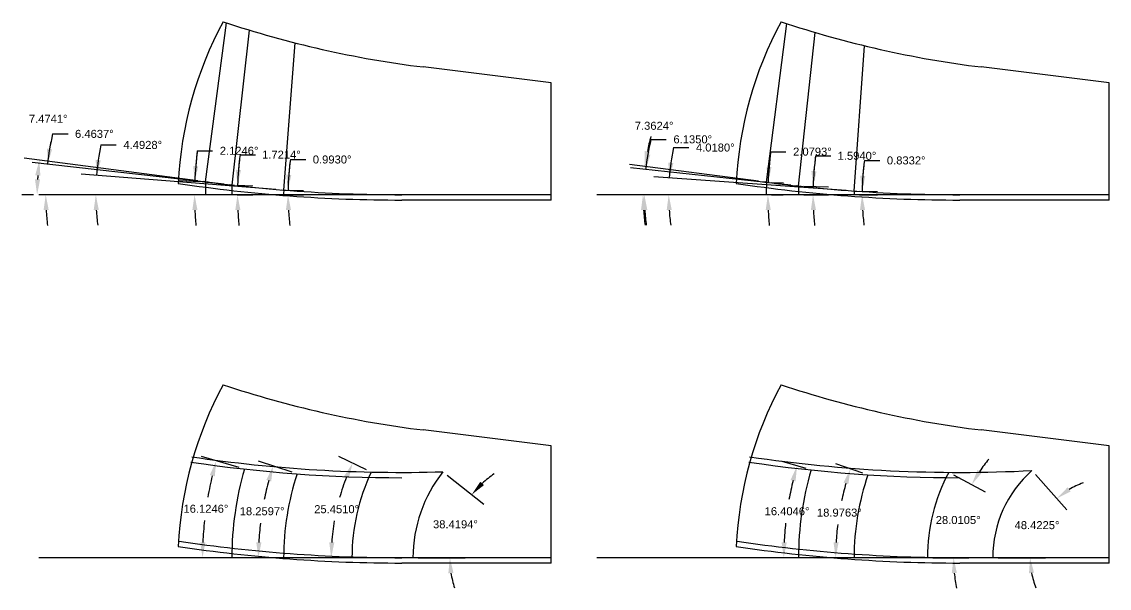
# Model space of a CAD drawing. Header units: inches. Extents: x 113.3 to 164.8, y -27 to 25.4.
# Drawn here: x 143.99 to 156.73, y -27.04 to -20.4 of the extents above; entities that cross this region are included whole.
import ezdxf

# ---------------------------------------------------------------- set-up
doc = ezdxf.new("R2010")
doc.units = ezdxf.units.IN
doc.header["$MEASUREMENT"] = 0
doc.header["$PDMODE"] = 35
doc.layers.get('Defpoints').update_dxf_attribs({"color": 10})
doc.layers.add('Blade_3', color=7, linetype='Continuous', true_color=0x00cc00)
doc.layers.add('Blade_4', color=7, linetype='Continuous', true_color=0x00cccc)
doc.styles.get("Standard").update_dxf_attribs({"font": 'arial.ttf'})
doc.dimstyles.get("Standard").update_dxf_attribs({"dimtxt": 0.09375, "dimasz": 0.18, "dimexe": 0.18, "dimexo": 0.0625, "dimgap": 0.09, "dimtad": 0, "dimtih": 1, "dimtoh": 1, "dimdec": 4, "dimzin": 0, "dimdsep": 46, "dimtxsty": 'Standard', "dimcen": 0.09, "dimadec": 4, "dimazin": 0, "dimtfac": 1, "dimtdec": 4, "dimtofl": 0, "dimtmove": 0, "dimatfit": 3, "dimfxl": 1, "dimtolj": 1, "dimtzin": 0, "dimarcsym": 0})

# ---------------------------------------------------------------- blocks, each defined once
blk = doc.blocks.new('*D394')
at = {"layer": 'Blade_3', "color": 0, "lineweight": -2, "transparency": 16777216}
for p, q in [((147.139, -22.015), (147.319, -22.015)), ((147.122, -22.427), (147.291, -22.427)), ((147.123, -22.374), (147.291, -22.377))]:
    blk.add_line(p, q, dxfattribs=at)
for start, end in [(172.3172, 179.007), (172.32, 175.6635), (183.3435, 186.6869)]:
    blk.add_arc((150.196, -22.427), 3.085, start, end, dxfattribs=at)
at = {"layer": 'Blade_3', "color": 0, "transparency": 16777216}
for points in [[(147.15, -22.195), (147.09, -22.193), (147.111, -22.374)], [(147.086, -22.608), (147.146, -22.606), (147.111, -22.427)]]:
    blk.add_solid(points, dxfattribs=at)
at = {"layer": 'Defpoints', "color": 0, "transparency": 16777216}
for p in [(147.06, -22.373), (147.06, -22.427), (147.111, -22.409), (150.196, -22.427)]:
    blk.add_point(p, dxfattribs=at)
at = {"layer": 'Blade_3', "color": 0, "transparency": 16777216, "insert": (147.628, -22.015), "char_height": 0.09375, "attachment_point": 5}
blk.add_mtext('\\A1;0.9930°', dxfattribs=at)
blk = doc.blocks.new('*D395')
at = {"layer": 'Blade_3', "color": 0, "lineweight": -2, "transparency": 16777216}
for p, q in [((146.549, -21.958), (146.729, -21.958)), ((146.516, -22.427), (146.699, -22.427)), ((146.517, -22.317), (146.7, -22.322))]:
    blk.add_line(p, q, dxfattribs=at)
for start, end in [(172.6674, 178.2786), (172.6691, 175.4738), (182.8048, 185.6095)]:
    blk.add_arc((150.196, -22.427), 3.677, start, end, dxfattribs=at)
at = {"layer": 'Blade_3', "color": 0, "transparency": 16777216}
for points in [[(146.56, -22.139), (146.5, -22.135), (146.52, -22.317)], [(146.493, -22.608), (146.553, -22.606), (146.519, -22.427)]]:
    blk.add_solid(points, dxfattribs=at)
at = {"layer": 'Defpoints', "color": 0, "transparency": 16777216}
for p in [(146.453, -22.427), (146.455, -22.315), (146.519, -22.39), (150.196, -22.427)]:
    blk.add_point(p, dxfattribs=at)
at = {"layer": 'Blade_3', "color": 0, "transparency": 16777216, "insert": (147.034, -21.958), "char_height": 0.09375, "attachment_point": 5}
blk.add_mtext('\\A1;1.7214°', dxfattribs=at)
blk = doc.blocks.new('*D390')
at = {"layer": 'Blade_3', "color": 0, "lineweight": -2, "transparency": 16777216}
for p, q in [((146.048, -21.913), (146.228, -21.913)), ((146.083, -22.275), (145.839, -22.266)), ((146.08, -22.427), (145.836, -22.427))]:
    blk.add_line(p, q, dxfattribs=at)
for start, end in [(172.9392, 177.8754), (172.9404, 175.4079), (182.4675, 184.935)]:
    blk.add_arc((150.196, -22.427), 4.18, start, end, dxfattribs=at)
at = {"layer": 'Blade_3', "color": 0, "transparency": 16777216}
for points in [[(146.059, -22.094), (146, -22.091), (146.019, -22.272)], [(145.99, -22.608), (146.05, -22.607), (146.016, -22.427)]]:
    blk.add_solid(points, dxfattribs=at)
at = {"layer": 'Defpoints', "color": 0, "transparency": 16777216}
for p in [(146.145, -22.277), (146.016, -22.376), (146.142, -22.427), (150.196, -22.427)]:
    blk.add_point(p, dxfattribs=at)
at = {"layer": 'Blade_3', "color": 0, "transparency": 16777216, "insert": (146.538, -21.913), "char_height": 0.09375, "attachment_point": 5}
blk.add_mtext('\\A1;2.1246°', dxfattribs=at)
blk = doc.blocks.new('*D391')
at = {"layer": 'Blade_3', "color": 0, "lineweight": -2, "transparency": 16777216}
for p, q in [((144.918, -21.844), (145.098, -21.844)), ((146.968, -22.366), (144.688, -22.187))]:
    blk.add_line(p, q, dxfattribs=at)
for start, end in [(168.3739, 175.5072), (168.3773, 171.9423), (183.565, 187.1299)]:
    blk.add_arc((147.752, -22.427), 2.893, start, end, dxfattribs=at)
at = {"layer": 'Blade_3', "color": 0, "transparency": 16777216}
for points in [[(144.917, -22.025), (144.857, -22.018), (144.868, -22.201)], [(144.834, -22.608), (144.894, -22.606), (144.859, -22.427)]]:
    blk.add_solid(points, dxfattribs=at)
at = {"layer": 'Defpoints', "color": 0, "transparency": 16777216}
for p in [(144.19, -22.427), (144.86, -22.352), (147.031, -22.371), (147.09, -22.375), (150.196, -22.427)]:
    blk.add_point(p, dxfattribs=at)
at = {"layer": 'Blade_3', "color": 0, "transparency": 16777216, "insert": (145.409, -21.844), "char_height": 0.09375, "attachment_point": 5}
blk.add_mtext('\\A1;4.4928°', dxfattribs=at)
blk = doc.blocks.new('*D392')
at = {"layer": 'Blade_3', "color": 0, "lineweight": -2, "transparency": 16777216}
for p, q in [((144.353, -21.715), (144.533, -21.715)), ((146.363, -22.304), (144.113, -22.05))]:
    blk.add_line(p, q, dxfattribs=at)
for start, end in [(167.0372, 173.5363), (167.0398, 170.288), (183.2482, 186.4965)]:
    blk.add_arc((147.447, -22.427), 3.175, start, end, dxfattribs=at)
at = {"layer": 'Blade_3', "color": 0, "transparency": 16777216}
for points in [[(144.347, -21.896), (144.288, -21.887), (144.292, -22.07)], [(144.247, -22.608), (144.307, -22.606), (144.272, -22.427)]]:
    blk.add_solid(points, dxfattribs=at)
at = {"layer": 'Defpoints', "color": 0, "transparency": 16777216}
for p in [(144.19, -22.427), (144.274, -22.308), (146.425, -22.311), (146.485, -22.318), (150.196, -22.427)]:
    blk.add_point(p, dxfattribs=at)
at = {"layer": 'Blade_3', "color": 0, "transparency": 16777216, "insert": (144.842, -21.715), "char_height": 0.09375, "attachment_point": 5}
blk.add_mtext('\\A1;6.4637°', dxfattribs=at)
blk = doc.blocks.new('*D393')
at = {"layer": 'Blade_3', "color": 0, "lineweight": -2, "transparency": 16777216}
for p, q in [((146.054, -22.265), (144.019, -21.998)), ((144.127, -22.427), (143.991, -22.427))]:
    blk.add_line(p, q, dxfattribs=at)
blk.add_arc((147.291, -22.427), 3.12, 175.8322, 176.6937, dxfattribs=at)
at = {"layer": 'Blade_3', "color": 0, "transparency": 16777216}
for points in [[(144.149, -22.198), (144.209, -22.204), (144.198, -22.021)], [(144.206, -22.248), (144.146, -22.246), (144.171, -22.427)]]:
    blk.add_solid(points, dxfattribs=at)
at = {"layer": 'Defpoints', "color": 0, "transparency": 16777216}
for p in [(144.174, -22.292), (146.115, -22.273), (146.175, -22.281), (144.19, -22.427), (150.196, -22.427)]:
    blk.add_point(p, dxfattribs=at)
at = {"layer": 'Blade_3', "color": 0, "transparency": 16777216, "insert": (144.301, -21.538), "char_height": 0.09375, "attachment_point": 5}
blk.add_mtext('\\A1;7.4741°', dxfattribs=at)
blk = doc.blocks.new('*D411')
at = {"layer": 'Blade_4', "color": 0, "lineweight": -2, "transparency": 16777216}
for p, q in [((151.627, -21.875), (151.807, -21.875)), ((153.653, -22.377), (151.399, -22.219))]:
    blk.add_line(p, q, dxfattribs=at)
for start, end in [(168.5885, 175.982), (168.5923, 172.2872), (183.6948, 187.3897)]:
    blk.add_arc((154.364, -22.427), 2.792, start, end, dxfattribs=at)
at = {"layer": 'Blade_4', "color": 0, "transparency": 16777216}
for points in [[(151.627, -22.056), (151.567, -22.05), (151.579, -22.232)], [(151.548, -22.608), (151.608, -22.606), (151.572, -22.427)]]:
    blk.add_solid(points, dxfattribs=at)
at = {"layer": 'Defpoints', "color": 0, "transparency": 16777216}
for p in [(150.728, -22.427), (151.573, -22.362), (153.715, -22.382), (153.775, -22.386), (156.734, -22.427)]:
    blk.add_point(p, dxfattribs=at)
at = {"layer": 'Blade_4', "color": 0, "transparency": 16777216, "insert": (152.118, -21.875), "char_height": 0.09375, "attachment_point": 5}
blk.add_mtext('\\A1;4.0180°', dxfattribs=at)
blk = doc.blocks.new('*D412')
at = {"layer": 'Blade_4', "color": 0, "lineweight": -2, "transparency": 16777216}
for p, q in [((151.364, -21.779), (151.544, -21.779)), ((153.002, -22.316), (151.123, -22.114))]:
    blk.add_line(p, q, dxfattribs=at)
for start, end in [(166.3591, 173.865), (166.3632, 170.1141), (183.7509, 187.5018)]:
    blk.add_arc((154.036, -22.427), 2.75, start, end, dxfattribs=at)
at = {"layer": 'Blade_4', "color": 0, "transparency": 16777216}
for points in [[(151.357, -21.959), (151.297, -21.951), (151.302, -22.133)], [(151.262, -22.608), (151.322, -22.606), (151.286, -22.427)]]:
    blk.add_solid(points, dxfattribs=at)
at = {"layer": 'Defpoints', "color": 0, "transparency": 16777216}
for p in [(150.728, -22.427), (151.288, -22.329), (153.064, -22.323), (153.124, -22.329), (156.734, -22.427)]:
    blk.add_point(p, dxfattribs=at)
at = {"layer": 'Blade_4', "color": 0, "transparency": 16777216, "insert": (151.854, -21.779), "char_height": 0.09375, "attachment_point": 5}
blk.add_mtext('\\A1;6.1350°', dxfattribs=at)
blk = doc.blocks.new('*D413')
at = {"layer": 'Blade_4', "color": 0, "lineweight": -2, "transparency": 16777216}
blk.add_line((152.626, -22.27), (151.114, -22.074), dxfattribs=at)
for start, end in [(164.6258, 168.6317), (184.0059, 188.0118)]:
    blk.add_arc((153.846, -22.427), 2.575, start, end, dxfattribs=at)
at = {"layer": 'Blade_4', "color": 0, "transparency": 16777216}
for points in [[(151.351, -21.925), (151.292, -21.915), (151.292, -22.097)], [(151.247, -22.608), (151.307, -22.606), (151.271, -22.427)]]:
    blk.add_solid(points, dxfattribs=at)
at = {"layer": 'Defpoints', "color": 0, "transparency": 16777216}
for p in [(152.688, -22.278), (152.747, -22.285), (150.728, -22.427), (151.274, -22.317), (156.734, -22.427)]:
    blk.add_point(p, dxfattribs=at)
at = {"layer": 'Blade_4', "color": 0, "transparency": 16777216, "insert": (151.401, -21.62), "char_height": 0.09375, "attachment_point": 5}
blk.add_mtext('\\A1;7.3624°', dxfattribs=at)
blk = doc.blocks.new('*D414')
at = {"layer": 'Blade_4', "color": 0, "lineweight": -2, "transparency": 16777216}
for p, q in [((153.866, -22.026), (154.046, -22.026)), ((153.807, -22.385), (154.018, -22.388)), ((153.807, -22.427), (154.018, -22.427))]:
    blk.add_line(p, q, dxfattribs=at)
for start, end in [(172.0409, 179.1668), (172.0444, 175.6056), (183.5612, 187.1224)]:
    blk.add_arc((156.734, -22.427), 2.896, start, end, dxfattribs=at)
at = {"layer": 'Blade_4', "color": 0, "transparency": 16777216}
for points in [[(153.876, -22.207), (153.816, -22.204), (153.838, -22.385)], [(153.813, -22.608), (153.873, -22.606), (153.838, -22.427)]]:
    blk.add_solid(points, dxfattribs=at)
at = {"layer": 'Defpoints', "color": 0, "transparency": 16777216}
for p in [(153.745, -22.384), (153.745, -22.427), (153.838, -22.413), (156.734, -22.427)]:
    blk.add_point(p, dxfattribs=at)
at = {"layer": 'Blade_4', "color": 0, "transparency": 16777216, "insert": (154.355, -22.026), "char_height": 0.09375, "attachment_point": 5}
blk.add_mtext('\\A1;0.8332°', dxfattribs=at)
blk = doc.blocks.new('*D415')
at = {"layer": 'Blade_4', "color": 0, "lineweight": -2, "transparency": 16777216}
for p, q in [((153.293, -21.972), (153.473, -21.972)), ((153.155, -22.427), (153.443, -22.427)), ((153.156, -22.328), (153.444, -22.336))]:
    blk.add_line(p, q, dxfattribs=at)
for start, end in [(172.4614, 178.406), (172.4634, 175.4347), (182.9713, 185.9426)]:
    blk.add_arc((156.734, -22.427), 3.471, start, end, dxfattribs=at)
at = {"layer": 'Blade_4', "color": 0, "transparency": 16777216}
for points in [[(153.304, -22.153), (153.244, -22.149), (153.264, -22.331)], [(153.238, -22.608), (153.298, -22.606), (153.263, -22.427)]]:
    blk.add_solid(points, dxfattribs=at)
at = {"layer": 'Defpoints', "color": 0, "transparency": 16777216}
for p in [(153.092, -22.427), (153.094, -22.326), (153.263, -22.395), (156.734, -22.427)]:
    blk.add_point(p, dxfattribs=at)
at = {"layer": 'Blade_4', "color": 0, "transparency": 16777216, "insert": (153.778, -21.972), "char_height": 0.09375, "attachment_point": 5}
blk.add_mtext('\\A1;1.5940°', dxfattribs=at)
blk = doc.blocks.new('*D416')
at = {"layer": 'Blade_4', "color": 0, "lineweight": -2, "transparency": 16777216}
for p, q in [((152.766, -21.923), (152.946, -21.923)), ((152.78, -22.284), (152.917, -22.289)), ((152.777, -22.427), (152.914, -22.427))]:
    blk.add_line(p, q, dxfattribs=at)
for start, end in [(172.7622, 177.9207), (172.7635, 175.3421), (182.5786, 185.1572)]:
    blk.add_arc((156.734, -22.427), 4, start, end, dxfattribs=at)
at = {"layer": 'Blade_4', "color": 0, "transparency": 16777216}
for points in [[(152.777, -22.104), (152.718, -22.101), (152.737, -22.282)], [(152.708, -22.608), (152.768, -22.607), (152.734, -22.427)]]:
    blk.add_solid(points, dxfattribs=at)
at = {"layer": 'Defpoints', "color": 0, "transparency": 16777216}
for p in [(152.718, -22.281), (152.715, -22.427), (152.735, -22.379), (156.734, -22.427)]:
    blk.add_point(p, dxfattribs=at)
at = {"layer": 'Blade_4', "color": 0, "transparency": 16777216, "insert": (153.256, -21.923), "char_height": 0.09375, "attachment_point": 5}
blk.add_mtext('\\A1;2.0793°', dxfattribs=at)
blk = doc.blocks.new('*D453')
at = {"color": 0, "lineweight": -2, "transparency": 16777216}
for p, q in [((146.54, -25.624), (146.097, -25.496)), ((146.391, -26.681), (145.929, -26.681))]:
    blk.add_line(p, q, dxfattribs=at)
for start, end in [(166.399, 169.9806), (173.8854, 177.4764)]:
    blk.add_arc((150.196, -26.681), 4.087, start, end, dxfattribs=at)
at = {"color": 0, "transparency": 16777216}
for points in [[(146.195, -25.712), (146.253, -25.728), (146.27, -25.546)], [(146.143, -26.502), (146.083, -26.501), (146.109, -26.681)]]:
    blk.add_solid(points, dxfattribs=at)
at = {"layer": 'Defpoints', "color": 0, "transparency": 16777216}
for p in [(146.6, -25.642), (146.181, -25.919), (146.453, -26.681), (150.196, -26.681)]:
    blk.add_point(p, dxfattribs=at)
at = {"color": 0, "transparency": 16777216, "insert": (146.149, -26.108), "char_height": 0.09375, "attachment_point": 5}
blk.add_mtext('\\A1;16.1246°', dxfattribs=at)
blk = doc.blocks.new('*D454')
at = {"color": 0, "lineweight": -2, "transparency": 16777216}
for p, q in [((147.159, -25.679), (146.766, -25.55)), ((146.997, -26.681), (146.584, -26.681))]:
    blk.add_line(p, q, dxfattribs=at)
for start, end in [(164.746, 168.5304), (173.1946, 176.9943)]:
    blk.add_arc((150.196, -26.681), 3.432, start, end, dxfattribs=at)
at = {"color": 0, "transparency": 16777216}
for points in [[(146.857, -25.77), (146.914, -25.787), (146.937, -25.606)], [(146.799, -26.502), (146.739, -26.5), (146.764, -26.681)]]:
    blk.add_solid(points, dxfattribs=at)
at = {"layer": 'Defpoints', "color": 0, "transparency": 16777216}
for p in [(147.218, -25.699), (146.842, -25.958), (147.06, -26.681), (150.196, -26.681)]:
    blk.add_point(p, dxfattribs=at)
at = {"color": 0, "transparency": 16777216, "insert": (146.808, -26.137), "char_height": 0.09375, "attachment_point": 5}
blk.add_mtext('\\A1;18.2597°', dxfattribs=at)
blk = doc.blocks.new('*D455')
at = {"color": 0, "lineweight": -2, "transparency": 16777216}
for p, q in [((148.03, -25.65), (147.705, -25.496)), ((147.797, -26.681), (147.437, -26.681))]:
    blk.add_line(p, q, dxfattribs=at)
for start, end in [(158.5493, 164.1127), (170.3973, 175.9996)]:
    blk.add_arc((150.196, -26.681), 2.579, start, end, dxfattribs=at)
at = {"color": 0, "transparency": 16777216}
for points in [[(147.768, -25.726), (147.824, -25.75), (147.868, -25.573)], [(147.654, -26.502), (147.594, -26.5), (147.617, -26.681)]]:
    blk.add_solid(points, dxfattribs=at)
at = {"layer": 'Defpoints', "color": 0, "transparency": 16777216}
for p in [(148.087, -25.677), (147.73, -25.929), (147.86, -26.681), (150.196, -26.681)]:
    blk.add_point(p, dxfattribs=at)
at = {"color": 0, "transparency": 16777216, "insert": (147.681, -26.113), "char_height": 0.09375, "attachment_point": 5}
blk.add_mtext('\\A1;25.4510°', dxfattribs=at)
blk = doc.blocks.new('*D456')
at = {"color": 0, "lineweight": -2, "transparency": 16777216}
for p, q in [((153.181, -25.635), (152.903, -25.553)), ((153.03, -26.681), (152.74, -26.681))]:
    blk.add_line(p, q, dxfattribs=at)
for start, end in [(166.2999, 169.6991), (173.8853, 177.2955)]:
    blk.add_arc((156.734, -26.681), 3.814, start, end, dxfattribs=at)
at = {"color": 0, "transparency": 16777216}
for points in [[(153, -25.77), (153.058, -25.786), (153.076, -25.604)], [(152.955, -26.502), (152.895, -26.5), (152.92, -26.681)]]:
    blk.add_solid(points, dxfattribs=at)
at = {"layer": 'Defpoints', "color": 0, "transparency": 16777216}
for p in [(153.241, -25.653), (152.99, -25.958), (153.092, -26.681), (156.734, -26.681)]:
    blk.add_point(p, dxfattribs=at)
at = {"color": 0, "transparency": 16777216, "insert": (152.959, -26.137), "char_height": 0.09375, "attachment_point": 5}
blk.add_mtext('\\A1;16.4046°', dxfattribs=at)
blk = doc.blocks.new('*D457')
at = {"color": 0, "lineweight": -2, "transparency": 16777216}
for p, q in [((153.848, -25.689), (153.532, -25.58)), ((153.682, -26.681), (153.348, -26.681))]:
    blk.add_line(p, q, dxfattribs=at)
for start, end in [(164.2405, 168.0036), (173.0018, 176.7832)]:
    blk.add_arc((156.734, -26.681), 3.206, start, end, dxfattribs=at)
at = {"color": 0, "transparency": 16777216}
for points in [[(153.62, -25.801), (153.677, -25.819), (153.702, -25.638)], [(153.563, -26.502), (153.503, -26.5), (153.528, -26.681)]]:
    blk.add_solid(points, dxfattribs=at)
at = {"layer": 'Defpoints', "color": 0, "transparency": 16777216}
for p in [(153.907, -25.709), (153.606, -25.979), (153.745, -26.681), (156.734, -26.681)]:
    blk.add_point(p, dxfattribs=at)
at = {"color": 0, "transparency": 16777216, "insert": (153.572, -26.153), "char_height": 0.09375, "attachment_point": 5}
blk.add_mtext('\\A1;18.9763°', dxfattribs=at)
blk = doc.blocks.new('*D458')
at = {"color": 0, "lineweight": -2, "transparency": 16777216}
for p, q in [((154.909, -25.71), (155.282, -25.909)), ((154.666, -26.681), (155.09, -26.681))]:
    blk.add_line(p, q, dxfattribs=at)
for start, end in [(140.6799, 146.3347), (185.6548, 191.3095)]:
    blk.add_arc((156.734, -26.681), 1.825, start, end, dxfattribs=at)
at = {"color": 0, "transparency": 16777216}
for points in [[(155.241, -25.685), (155.19, -25.654), (155.123, -25.824)], [(154.889, -26.862), (154.948, -26.859), (154.91, -26.681)]]:
    blk.add_solid(points, dxfattribs=at)
at = {"layer": 'Defpoints', "color": 0, "transparency": 16777216}
for p in [(154.853, -25.681), (155.006, -26.097), (154.604, -26.681), (156.734, -26.681)]:
    blk.add_point(p, dxfattribs=at)
at = {"color": 0, "transparency": 16777216, "insert": (154.964, -26.24), "char_height": 0.09375, "attachment_point": 5}
blk.add_mtext('\\A1;28.0105°', dxfattribs=at)
blk = doc.blocks.new('*D461')
at = {"color": 0, "lineweight": -2, "transparency": 16777216}
for p, q in [((148.975, -25.713), (149.405, -26.054)), ((148.638, -26.681), (149.187, -26.681))]:
    blk.add_line(p, q, dxfattribs=at)
for start, end in [(124.2222, 132.9014), (188.6792, 197.3584)]:
    blk.add_arc((150.196, -26.681), 1.189, start, end, dxfattribs=at)
at = {"color": 0, "transparency": 16777216}
for points in [[(149.408, -25.83), (149.364, -25.79), (149.264, -25.942)], [(148.99, -26.863), (149.05, -26.858), (149.007, -26.681)]]:
    blk.add_solid(points, dxfattribs=at)
at = {"layer": 'Defpoints', "color": 0, "transparency": 16777216}
for p in [(148.926, -25.674), (149.123, -26.167), (148.576, -26.681), (150.196, -26.681)]:
    blk.add_point(p, dxfattribs=at)
at = {"color": 0, "transparency": 16777216, "insert": (149.073, -26.29), "char_height": 0.09375, "attachment_point": 5}
blk.add_mtext('\\A1;38.4194°', dxfattribs=at)
blk = doc.blocks.new('*D462')
at = {"color": 0, "lineweight": -2, "transparency": 16777216}
for p, q in [((155.87, -25.707), (156.238, -26.121)), ((155.431, -26.681), (155.986, -26.681))]:
    blk.add_line(p, q, dxfattribs=at)
for start, end in [(109.3217, 120.4496), (191.1279, 202.2558)]:
    blk.add_arc((156.734, -26.681), 0.928, start, end, dxfattribs=at)
at = {"color": 0, "transparency": 16777216}
for points in [[(156.281, -25.905), (156.246, -25.857), (156.118, -25.987)], [(155.794, -26.863), (155.853, -26.857), (155.806, -26.681)]]:
    blk.add_solid(points, dxfattribs=at)
at = {"layer": 'Defpoints', "color": 0, "transparency": 16777216}
for p in [(155.828, -25.66), (155.949, -26.185), (155.369, -26.681), (156.734, -26.681)]:
    blk.add_point(p, dxfattribs=at)
at = {"color": 0, "transparency": 16777216, "insert": (155.888, -26.3), "char_height": 0.09375, "attachment_point": 5}
blk.add_mtext('\\A1;48.4225°', dxfattribs=at)

msp = doc.modelspace()

# ---------------------------------------------------------------- linework, layer by layer
for p, q in [((150.19598, -21.11478), (148.69598, -20.9306)), ((156.73419, -21.11478), (155.23419, -20.9306)), ((150.19598, -22.42728), (150.19598, -21.11478)), ((156.73419, -22.42728), (156.73419, -21.11478)), ((150.19598, -22.48978), (150.19598, -22.42728)), ((156.73419, -22.48978), (156.73419, -22.42728)), ((150.19598, -22.48978), (148.44598, -22.48978)), ((156.73419, -22.48978), (154.98419, -22.48978)), ((150.19598, -25.36865), (148.69598, -25.18447)), ((156.73419, -25.36865), (155.23419, -25.18447)), ((150.19598, -26.68115), (150.19598, -25.36865)), ((156.73419, -26.68115), (156.73419, -25.36865)), ((150.19598, -26.74365), (148.44598, -26.74365)), ((150.19598, -26.74365), (150.19598, -26.68115)), ((156.73419, -26.74365), (154.98419, -26.74365)), ((156.73419, -26.74365), (156.73419, -26.68115))]:
    msp.add_line(p, q)
at = {"color": 1}
for p, q in [((150.19598, -22.42728), (144.18969, -22.42728)), ((156.73419, -22.42728), (150.7279, -22.42728)), ((150.19598, -26.68115), (144.18969, -26.68115)), ((156.73419, -26.68115), (150.7279, -26.68115))]:
    msp.add_line(p, q, dxfattribs=at)
for centre, radius, start, end in [((150.19598, -22.48978), 4.375, 151.472963, 177.451577), ((150.15842, -9.02005), 12, 251.50697, 263), ((156.73419, -22.48978), 4.375, 151.472963, 177.451577), ((156.69662, -9.02005), 12, 251.50697, 263), ((148.44598, -4.73978), 17.75, 261.509608, 270), ((148.44598, -4.73978), 17.6875, 261.509608, 270), ((154.98419, -4.73978), 17.75, 261.509608, 270), ((154.98419, -4.73978), 17.6875, 261.509608, 270), ((150.19598, -26.74365), 4.375, 151.472963, 177.451577), ((150.15842, -13.27392), 12, 251.50697, 263), ((156.73419, -26.74365), 4.375, 151.472963, 177.451577), ((156.69662, -13.27392), 12, 251.50697, 263), ((148.44598, -8.99365), 16.75, 261.509608, 270), ((148.44598, -8.99365), 16.6875, 261.509608, 271.649896), ((154.98419, -8.99365), 16.75, 261.509608, 270), ((154.98419, -8.99365), 16.6875, 261.509608, 272.898786), ((150.19598, -26.68115), 3.74284, 163.875402, 180), ((150.19598, -26.68115), 3.13599, 161.740332, 180), ((150.19598, -26.68115), 2.33599, 154.548951, 180), ((150.19598, -26.68115), 1.62037, 141.580592, 180), ((156.73419, -26.68115), 3.6417, 163.595421, 180), ((156.73419, -26.68115), 2.98967, 161.023694, 180), ((156.73419, -26.68115), 2.13041, 151.989472, 180), ((156.73419, -26.68115), 1.36534, 131.57753, 180), ((148.44598, -8.99365), 17.6875, 261.509608, 270), ((154.98419, -8.99365), 17.6875, 261.509608, 270), ((148.44598, -8.99365), 17.75, 261.509608, 270), ((154.98419, -8.99365), 17.75, 261.509608, 270)]:
    msp.add_arc(centre, radius, start, end)
at = {"layer": 'Blade_3'}
for p, q in [((146.14524, -22.277), (146.38979, -20.41292)), ((146.45483, -22.31484), (146.66056, -20.49894)), ((147.06047, -22.37293), (147.19595, -20.64862)), ((146.17499, -22.2809), (146.1155, -22.2731)), ((146.48464, -22.31822), (146.42502, -22.31147)), ((147.03056, -22.37058), (147.09037, -22.37528))]:
    msp.add_line(p, q, dxfattribs=at)
for radius, start in [(4.05353, 177.875396), (3.74284, 178.278597), (3.13599, 179.006962)]:
    msp.add_arc((150.19598, -22.42728), radius, start, 180, dxfattribs=at)
at = {"layer": 'Blade_4'}
for p, q in [((152.71763, -22.28145), (152.9578, -20.42273)), ((153.0939, -22.32598), (153.28742, -20.52558)), ((153.74483, -22.3838), (153.86444, -20.68104)), ((152.74738, -22.2853), (152.68788, -22.27761)), ((153.12373, -22.32918), (153.06407, -22.32277)), ((153.71491, -22.3817), (153.77476, -22.3859))]:
    msp.add_line(p, q, dxfattribs=at)
for radius, start in [(4.01921, 177.920737), (3.6417, 178.406028), (2.98967, 179.16681)]:
    msp.add_arc((156.73419, -22.42728), radius, start, 180, dxfattribs=at)

# ---------------------------------------------------------------- dimensions: what is measured, and where the dimension line sits
for base, center, p1, p2, picture, middle in [((146.18065, -25.91884), (150.19598, -26.68115), (146.60038, -25.64166), (146.45314, -26.68115), '*D453', (146.14933, -26.10794)), ((146.84152, -25.95754), (150.19598, -26.68115), (147.2179, -25.69857), (147.06, -26.68115), '*D454', (146.80784, -26.13665)), ((147.729638, -25.928649), (150.195985, -26.681151), (148.086695, -25.677283), (147.859994, -26.681151), '*D455', (147.680734, -26.113137)), ((152.98968, -25.95761), (156.73419, -26.68115), (153.24074, -25.65267), (153.09249, -26.68115), '*D456', (152.95943, -26.13705)), ((153.60554, -25.9789), (156.73419, -26.68115), (153.907, -25.70898), (153.74452, -26.68115), '*D457', (153.57156, -26.15258)), ((155.005685, -26.096969), (156.734191, -26.681151), (154.853333, -25.680638), (154.603779, -26.681151), '*D458', (154.963874, -26.239589)), ((149.123454, -26.166983), (150.195985, -26.681151), (148.926454, -25.674233), (148.575617, -26.681151), '*D461', (149.072802, -26.289804)), ((155.94942, -26.18539), (156.73419, -26.68115), (155.82811, -25.6598), (155.36885, -26.68115), '*D462', (155.88759, -26.30047))]:
    dim = msp.add_angular_dim_3p(base=base, center=center, p1=p1, p2=p2, dimstyle='Standard')
    dim.commit()
    dim.dimension.update_dxf_attribs({"geometry": picture, "text_midpoint": middle})
at = {"layer": 'Blade_3'}
dim = msp.add_angular_dim_2l(base=(144.1739669, -22.2916676), line1=((150.1959849, -22.4272762), (144.1896894, -22.4272762)), line2=((146.1749853, -22.2809027), (146.1154951, -22.273098)), dimstyle='Standard', dxfattribs=at)
dim.commit()
dim.dimension.update_dxf_attribs({"geometry": '*D393', "text_midpoint": (144.3005557, -21.5376394), "dimtype": 162})
for base, line1, line2, picture, middle in [((144.2740205, -22.30789311), ((150.19598489, -22.42727625), (144.18968942, -22.42727625)), ((146.48463857, -22.31821977), (146.42501997, -22.31146532)), '*D392', (144.84236586, -21.7149626)), ((144.8597329, -22.3516572), ((150.1959849, -22.4272762), (144.1896894, -22.4272762)), ((147.0305582, -22.3705767), (147.0903739, -22.3752767)), '*D391', (145.4094049, -21.8441814))]:
    dim = msp.add_angular_dim_2l(base=base, line1=line1, line2=line2, dimstyle='Standard', dxfattribs=at)
    dim.commit()
    dim.dimension.update_dxf_attribs({"geometry": picture, "text_midpoint": middle})
for base, center, p1, p2, picture, middle in [((146.016369, -22.375612), (150.195985, -22.427276), (146.14524, -22.277), (146.142454, -22.427276), '*D390', (146.537959, -21.91347)), ((146.518753, -22.390449), (150.195985, -22.427276), (146.454829, -22.314843), (146.45314, -22.427276), '*D395', (147.033641, -21.957931)), ((147.11099, -22.40945), (150.19598, -22.42728), (147.06047, -22.37293), (147.06, -22.42728), '*D394', (147.62805, -22.01484))]:
    dim = msp.add_angular_dim_3p(base=base, center=center, p1=p1, p2=p2, dimstyle='Standard', dxfattribs=at)
    dim.commit()
    dim.dimension.update_dxf_attribs({"geometry": picture, "text_midpoint": middle})
at = {"layer": 'Blade_4'}
dim = msp.add_angular_dim_2l(base=(151.2735447, -22.31701424), line1=((156.73419051, -22.42727625), (150.72789504, -22.42727625)), line2=((152.7473836, -22.28529565), (152.68787827, -22.27760697)), dimstyle='Standard', dxfattribs=at)
dim.commit()
dim.dimension.update_dxf_attribs({"geometry": '*D413', "text_midpoint": (151.40091779, -21.62023662), "dimtype": 162})
for base, line2, picture, middle in [((151.2880628, -22.3291433), ((153.1237277, -22.3291831), (153.0640713, -22.3227708)), '*D412', (151.8535475, -21.7787249)), ((151.5727682, -22.3620232), ((153.7149079, -22.3817001), (153.7747605, -22.3859043)), '*D411', (152.1184915, -21.8749183))]:
    dim = msp.add_angular_dim_2l(base=base, line1=((156.7341905, -22.4272762), (150.727895, -22.4272762)), line2=line2, dimstyle='Standard', dxfattribs=at)
    dim.commit()
    dim.dimension.update_dxf_attribs({"geometry": picture, "text_midpoint": middle})
for base, center, p1, p2, picture, middle in [((152.73463, -22.37889), (156.73419, -22.42728), (152.71763, -22.28145), (152.71498, -22.42728), '*D416', (153.25642, -21.92334)), ((153.263, -22.39509), (156.73419, -22.42728), (153.0939, -22.32598), (153.09249, -22.42728), '*D415', (153.77785, -21.97186)), ((153.837773, -22.413236), (156.734191, -22.427276), (153.744834, -22.383802), (153.744518, -22.427276), '*D414', (154.355051, -22.026217))]:
    dim = msp.add_angular_dim_3p(base=base, center=center, p1=p1, p2=p2, dimstyle='Standard', dxfattribs=at)
    dim.commit()
    dim.dimension.update_dxf_attribs({"geometry": picture, "text_midpoint": middle})

doc.saveas('drawing.dxf')
